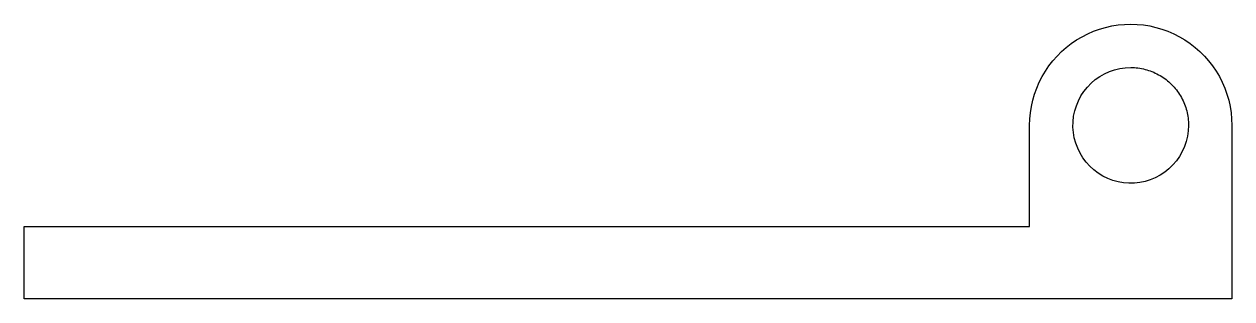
# Model space of a CAD drawing. Header units: metres. Extents: x -54.3 to 29.3, y 0 to 19.
import ezdxf

# ---------------------------------------------------------------- set-up
doc = ezdxf.new("R2010")
doc.units = ezdxf.units.M

msp = doc.modelspace()

# ---------------------------------------------------------------- linework, layer by layer
for points in [[(15.3, 12), (15.314, 12.44), (15.355, 12.877), (15.424, 13.312), (15.52, 13.741), (15.643, 14.163), (15.792, 14.577), (15.966, 14.98), (16.166, 15.372), (16.39, 15.751), (16.637, 16.114), (16.906, 16.462), (17.197, 16.792), (17.508, 17.103), (17.838, 17.394), (18.186, 17.663), (18.549, 17.91), (18.928, 18.134), (19.32, 18.334), (19.723, 18.508), (20.137, 18.657), (20.559, 18.78), (20.988, 18.876), (21.423, 18.945), (21.86, 18.986), (22.3, 19), (22.74, 18.986), (23.177, 18.945), (23.612, 18.876), (24.041, 18.78), (24.463, 18.657), (24.877, 18.508), (25.28, 18.334), (25.672, 18.134), (26.051, 17.91), (26.414, 17.663), (26.762, 17.394), (27.092, 17.103), (27.403, 16.792), (27.694, 16.462), (27.963, 16.114), (28.21, 15.751), (28.434, 15.372), (28.634, 14.98), (28.808, 14.577), (28.957, 14.163), (29.08, 13.741), (29.176, 13.312), (29.245, 12.877), (29.286, 12.44), (29.3, 12)], [(26.3, 12), (26.282, 11.624), (26.229, 11.25), (26.141, 10.884), (26.019, 10.528), (25.864, 10.184), (25.677, 9.857), (25.461, 9.548), (25.216, 9.262), (24.945, 9), (24.651, 8.764), (24.336, 8.557), (24.003, 8.381), (23.655, 8.236), (23.295, 8.126), (22.926, 8.049), (22.551, 8.008), (22.174, 8.002), (21.799, 8.032), (21.427, 8.096), (21.064, 8.196), (20.711, 8.329), (20.373, 8.495), (20.052, 8.692), (19.75, 8.918), (19.472, 9.172), (19.218, 9.45), (18.992, 9.752), (18.795, 10.073), (18.629, 10.411), (18.496, 10.764), (18.396, 11.127), (18.332, 11.499), (18.302, 11.874), (18.308, 12.251), (18.349, 12.626), (18.426, 12.995), (18.536, 13.355), (18.681, 13.703), (18.857, 14.036), (19.064, 14.351), (19.3, 14.645), (19.562, 14.916), (19.848, 15.161), (20.157, 15.377), (20.484, 15.564), (20.828, 15.719), (21.184, 15.841), (21.55, 15.929), (21.924, 15.982), (22.3, 16)], [(22.3, 16), (22.426, 15.998), (22.551, 15.992), (22.676, 15.982), (22.801, 15.968), (22.926, 15.951), (23.05, 15.929), (23.173, 15.904), (23.295, 15.874), (23.416, 15.841), (23.536, 15.804), (23.655, 15.764), (23.772, 15.719), (23.889, 15.671), (24.003, 15.619), (24.116, 15.564), (24.227, 15.505), (24.336, 15.443), (24.443, 15.377), (24.548, 15.308), (24.651, 15.236), (24.752, 15.161), (24.85, 15.082), (24.945, 15), (25.038, 14.916), (25.128, 14.828), (25.216, 14.738), (25.3, 14.645), (25.382, 14.55), (25.461, 14.452), (25.536, 14.351), (25.608, 14.248), (25.677, 14.143), (25.743, 14.036), (25.805, 13.927), (25.864, 13.816), (25.919, 13.703), (25.971, 13.589), (26.019, 13.472), (26.064, 13.355), (26.104, 13.236), (26.141, 13.116), (26.174, 12.995), (26.204, 12.873), (26.229, 12.75), (26.251, 12.626), (26.268, 12.501), (26.282, 12.376), (26.292, 12.251), (26.298, 12.126), (26.3, 12)], [(15.3, 5), (15.3, 5.14), (15.3, 5.28), (15.3, 5.42), (15.3, 5.56), (15.3, 5.7), (15.3, 5.84), (15.3, 5.98), (15.3, 6.12), (15.3, 6.26), (15.3, 6.4), (15.3, 6.54), (15.3, 6.68), (15.3, 6.82), (15.3, 6.96), (15.3, 7.1), (15.3, 7.24), (15.3, 7.38), (15.3, 7.52), (15.3, 7.66), (15.3, 7.8), (15.3, 7.94), (15.3, 8.08), (15.3, 8.22), (15.3, 8.36), (15.3, 8.5), (15.3, 8.64), (15.3, 8.78), (15.3, 8.92), (15.3, 9.06), (15.3, 9.2), (15.3, 9.34), (15.3, 9.48), (15.3, 9.62), (15.3, 9.76), (15.3, 9.9), (15.3, 10.04), (15.3, 10.18), (15.3, 10.32), (15.3, 10.46), (15.3, 10.6), (15.3, 10.74), (15.3, 10.88), (15.3, 11.02), (15.3, 11.16), (15.3, 11.3), (15.3, 11.44), (15.3, 11.58), (15.3, 11.72), (15.3, 11.86), (15.3, 12)], [(15.3, 5), (15.3, 5.14), (15.3, 5.28), (15.3, 5.42), (15.3, 5.56), (15.3, 5.7), (15.3, 5.84), (15.3, 5.98), (15.3, 6.12), (15.3, 6.26), (15.3, 6.4), (15.3, 6.54), (15.3, 6.68), (15.3, 6.82), (15.3, 6.96), (15.3, 7.1), (15.3, 7.24), (15.3, 7.38), (15.3, 7.52), (15.3, 7.66), (15.3, 7.8), (15.3, 7.94), (15.3, 8.08), (15.3, 8.22), (15.3, 8.36), (15.3, 8.5), (15.3, 8.64), (15.3, 8.78), (15.3, 8.92), (15.3, 9.06), (15.3, 9.2), (15.3, 9.34), (15.3, 9.48), (15.3, 9.62), (15.3, 9.76), (15.3, 9.9), (15.3, 10.04), (15.3, 10.18), (15.3, 10.32), (15.3, 10.46), (15.3, 10.6), (15.3, 10.74), (15.3, 10.88), (15.3, 11.02), (15.3, 11.16), (15.3, 11.3), (15.3, 11.44), (15.3, 11.58), (15.3, 11.72), (15.3, 11.86), (15.3, 12)], [(29.3, 12), (29.3, 11.76), (29.3, 11.52), (29.3, 11.28), (29.3, 11.04), (29.3, 10.8), (29.3, 10.56), (29.3, 10.32), (29.3, 10.08), (29.3, 9.84), (29.3, 9.6), (29.3, 9.36), (29.3, 9.12), (29.3, 8.88), (29.3, 8.64), (29.3, 8.4), (29.3, 8.16), (29.3, 7.92), (29.3, 7.68), (29.3, 7.44), (29.3, 7.2), (29.3, 6.96), (29.3, 6.72), (29.3, 6.48), (29.3, 6.24), (29.3, 6), (29.3, 5.76), (29.3, 5.52), (29.3, 5.28), (29.3, 5.04), (29.3, 4.8), (29.3, 4.56), (29.3, 4.32), (29.3, 4.08), (29.3, 3.84), (29.3, 3.6), (29.3, 3.36), (29.3, 3.12), (29.3, 2.88), (29.3, 2.64), (29.3, 2.4), (29.3, 2.16), (29.3, 1.92), (29.3, 1.68), (29.3, 1.44), (29.3, 1.2), (29.3, 0.96), (29.3, 0.72), (29.3, 0.48), (29.3, 0.24), (29.3, 0)], [(-54.3, 0), (-54.3, 0.1), (-54.3, 0.2), (-54.3, 0.3), (-54.3, 0.4), (-54.3, 0.5), (-54.3, 0.6), (-54.3, 0.7), (-54.3, 0.8), (-54.3, 0.9), (-54.3, 1), (-54.3, 1.1), (-54.3, 1.2), (-54.3, 1.3), (-54.3, 1.4), (-54.3, 1.5), (-54.3, 1.6), (-54.3, 1.7), (-54.3, 1.8), (-54.3, 1.9), (-54.3, 2), (-54.3, 2.1), (-54.3, 2.2), (-54.3, 2.3), (-54.3, 2.4), (-54.3, 2.5), (-54.3, 2.6), (-54.3, 2.7), (-54.3, 2.8), (-54.3, 2.9), (-54.3, 3), (-54.3, 3.1), (-54.3, 3.2), (-54.3, 3.3), (-54.3, 3.4), (-54.3, 3.5), (-54.3, 3.6), (-54.3, 3.7), (-54.3, 3.8), (-54.3, 3.9), (-54.3, 4), (-54.3, 4.1), (-54.3, 4.2), (-54.3, 4.3), (-54.3, 4.4), (-54.3, 4.5), (-54.3, 4.6), (-54.3, 4.7), (-54.3, 4.8), (-54.3, 4.9), (-54.3, 5)], [(-54.3, 5), (-52.908, 5), (-51.516, 5), (-50.124, 5), (-48.732, 5), (-47.34, 5), (-45.948, 5), (-44.556, 5), (-43.164, 5), (-41.772, 5), (-40.38, 5), (-38.988, 5), (-37.596, 5), (-36.204, 5), (-34.812, 5), (-33.42, 5), (-32.028, 5), (-30.636, 5), (-29.244, 5), (-27.852, 5), (-26.46, 5), (-25.068, 5), (-23.676, 5), (-22.284, 5), (-20.892, 5), (-19.5, 5), (-18.108, 5), (-16.716, 5), (-15.324, 5), (-13.932, 5), (-12.54, 5), (-11.148, 5), (-9.756, 5), (-8.364, 5), (-6.972, 5), (-5.58, 5), (-4.188, 5), (-2.796, 5), (-1.404, 5), (-0.012, 5), (1.38, 5), (2.772, 5), (4.164, 5), (5.556, 5), (6.948, 5), (8.34, 5), (9.732, 5), (11.124, 5), (12.516, 5), (13.908, 5), (15.3, 5)], [(-20, 5), (-19.294, 5), (-18.588, 5), (-17.882, 5), (-17.176, 5), (-16.47, 5), (-15.764, 5), (-15.058, 5), (-14.352, 5), (-13.646, 5), (-12.94, 5), (-12.234, 5), (-11.528, 5), (-10.822, 5), (-10.116, 5), (-9.41, 5), (-8.704, 5), (-7.998, 5), (-7.292, 5), (-6.586, 5), (-5.88, 5), (-5.174, 5), (-4.468, 5), (-3.762, 5), (-3.056, 5), (-2.35, 5), (-1.644, 5), (-0.938, 5), (-0.232, 5), (0.474, 5), (1.18, 5), (1.886, 5), (2.592, 5), (3.298, 5), (4.004, 5), (4.71, 5), (5.416, 5), (6.122, 5), (6.828, 5), (7.534, 5), (8.24, 5), (8.946, 5), (9.652, 5), (10.358, 5), (11.064, 5), (11.77, 5), (12.476, 5), (13.182, 5), (13.888, 5), (14.594, 5), (15.3, 5)], [(29.3, 0), (27.628, 0), (25.956, 0), (24.284, 0), (22.612, 0), (20.94, 0), (19.268, 0), (17.596, 0), (15.924, 0), (14.252, 0), (12.58, 0), (10.908, 0), (9.236, 0), (7.564, 0), (5.892, 0), (4.22, 0), (2.548, 0), (0.876, 0), (-0.796, 0), (-2.468, 0), (-4.14, 0), (-5.812, 0), (-7.484, 0), (-9.156, 0), (-10.828, 0), (-12.5, 0), (-14.172, 0), (-15.844, 0), (-17.516, 0), (-19.188, 0), (-20.86, 0), (-22.532, 0), (-24.204, 0), (-25.876, 0), (-27.548, 0), (-29.22, 0), (-30.892, 0), (-32.564, 0), (-34.236, 0), (-35.908, 0), (-37.58, 0), (-39.252, 0), (-40.924, 0), (-42.596, 0), (-44.268, 0), (-45.94, 0), (-47.612, 0), (-49.284, 0), (-50.956, 0), (-52.628, 0), (-54.3, 0)]]:
    msp.add_lwpolyline(points)

doc.saveas('drawing.dxf')
